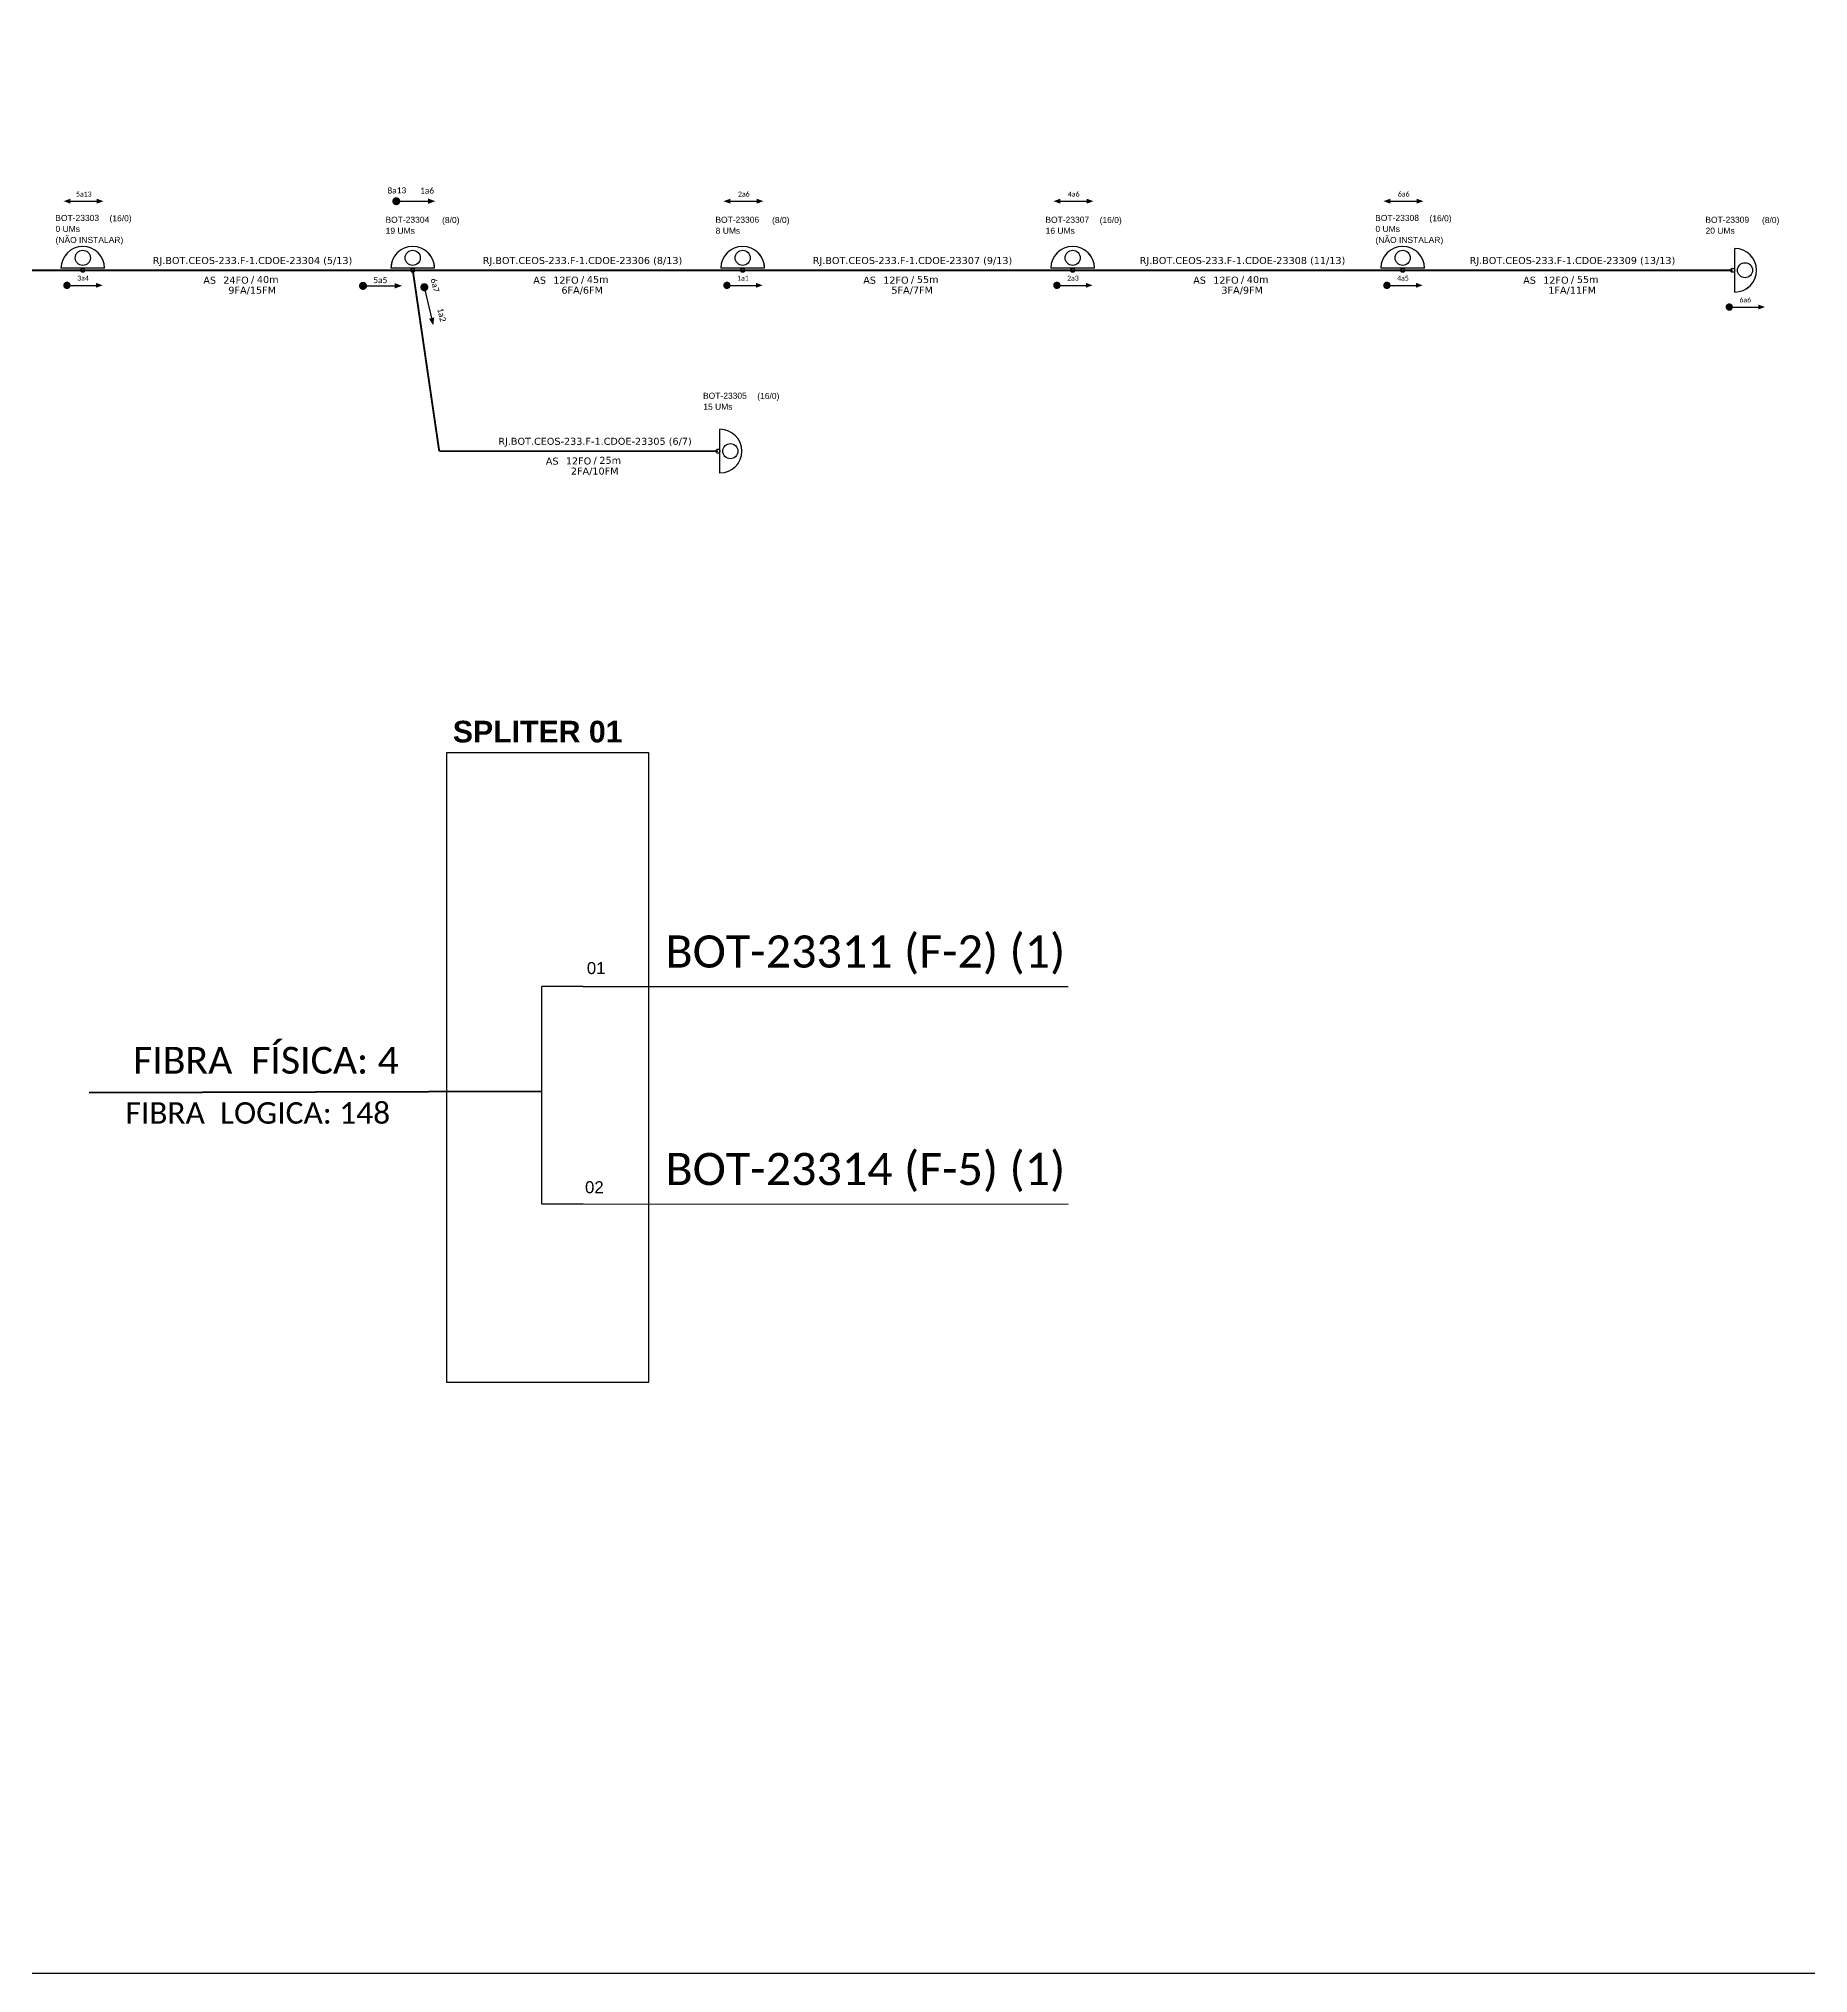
# Model space of a CAD drawing. Header units: metres. Extents: x -425 to 416, y -480 to 114.
# Drawn here: x -36.1 to 235.6, y -480 to -183 of the extents above; entities that cross this region are included whole.
import ezdxf
from ezdxf.enums import TextEntityAlignment as Align

# ---------------------------------------------------------------- set-up
doc = ezdxf.new("R2010")
doc.units = ezdxf.units.M
for name, color, linetype, lineweight in [("20.0-LEGENDA DOS CDO'S", 1, 'Continuous', 0), ('20.1-CDO_INTERIOR', 1, 'Continuous', 0), ('20.2-CDO_POSTE', 1, 'Continuous', 5), ('40.1-ETIQUETAS', 1, 'Continuous', 20)]:
    doc.layers.add(name, color=color, linetype=linetype, lineweight=lineweight)
doc.layers.add('CAP a instalar', color=1, linetype='Continuous')
doc.layers.add('SETA', color=7, linetype='Continuous')
doc.styles.add('ARIAL', font='arial.ttf')
doc.styles.add('siredit', font='verdana.ttf')
doc.styles.get("Standard").update_dxf_attribs({"font": 'arial.ttf'})
doc.linetypes.add('FENCELINE1', pattern='A,0.25,-0.1,[133,ltypeshp.shx,S=0.1,R=0,X=-0.1,Y=0],-0.1,1', length=1.45)

# ---------------------------------------------------------------- blocks, each defined once
blk = doc.blocks.new('CDOE-TEXTO PADRÃO')
at = {"layer": "20.0-LEGENDA DOS CDO'S", "color": 0, "style": 'ARIAL'}
for tag, p in [('CDO_N', (0.49, 7.39)), ('CORDOALHA', (0.5, 4.33)), ('SAP', (0.51, 1.67)), ('SPLITER_1', (0.59, -0.91)), ('SPLITER_2', (0.6, -3.55)), ('(XX-XX_F)S', (0.54, -8.29)), ('(XX-XX_L)S', (0.55, -10.83)), ('UMS', (0.55, -13.15))]:
    blk.add_attdef(tag, p, '', height=1.7, rotation=0.118, dxfattribs=at)
blk.add_attdef('FIBRAS_UTILIZADAS', text='', height=1.7, rotation=0.118, dxfattribs=at).set_placement((19.77, 7.43), align=Align.CENTER)
blk = doc.blocks.new('ETIQUETA_RS5F')
at = {"layer": '40.1-ETIQUETAS', "color": 0, "style": 'siredit'}
blk.add_text('/', height=1.5, dxfattribs=at).set_placement((1.55, -1.95), align=Align.MIDDLE_RIGHT)
for tag, p in [('ETIQUETA_R_PRIMARIA', (1.18, 4.1)), ('ETIQUETA_R_SECUNDARIA', (1.18, 2.1)), ('F_ATIVAS/F_MORTAS', (1.11, -4.24))]:
    blk.add_attdef(tag, text='', height=1.5, dxfattribs=at).set_placement(p, align=Align.MIDDLE_CENTER)
for tag, p in [('TIPO_CABO', (-6.62, -2.12)), ('CAP_CABO', (0.37, -2.09))]:
    blk.add_attdef(tag, text='', height=1.5, dxfattribs=at).set_placement(p, align=Align.MIDDLE_RIGHT)
blk.add_attdef('METROS', text='', height=1.5, dxfattribs=at).set_placement((2.11, -1.95), align=Align.MIDDLE_LEFT)
for tag, p in [('FUSÃO_1', (0.82, -8.39)), ('FUSÃO_2', (0.82, -10.6)), ('FUSÃO_3', (0.82, -12.93)), ('FUSÃO_4', (0.82, -15.14)), ('FUSÃO_5', (0.82, -17.16))]:
    blk.add_attdef(tag, text='', height=1.5, dxfattribs=at).set_placement(p, align=Align.CENTER)

msp = doc.modelspace()

# ---------------------------------------------------------------- linework, layer by layer
at = {"color": 7}
for p, q in [((224.34, -221.87), (224.34, -215.17)), ((24.71, -218.21), (18, -218.21)), ((75.38, -218.21), (68.67, -218.21)), ((126.04, -218.21), (119.34, -218.21)), ((68.53, -249.65), (68.53, -242.94))]:
    msp.add_line(p, q, dxfattribs=at)
at = {"color": 8}
for p, q in [((-25.96, -218.21), (-32.67, -218.21)), ((176.71, -218.21), (170.01, -218.21))]:
    msp.add_line(p, q, dxfattribs=at)
at = {"color": 7, "linetype": 'Continuous'}
for p, q in [((47.51, -328.48), (41.18, -328.48)), ((47.51, -361.87), (41.18, -361.87))]:
    msp.add_line(p, q, dxfattribs=at)
at = {"color": 10, "linetype": 'Continuous'}
for p, q in [((47.51, -328.46), (121.98, -328.48)), ((47.51, -361.85), (121.98, -361.87))]:
    msp.add_line(p, q, dxfattribs=at)
at = {"color": 1, "linetype": 'Continuous', "lineweight": 60}
msp.add_line((41.18, -344.59), (-28.32, -344.79), dxfattribs=at)
at = {"color": 7}
for points in [[(-424.68, -479.97), (416.32, -479.97), (416.32, 114.03), (-424.68, 114.03)], [(26.52, -389.2), (57.62, -389.2), (57.62, -292.62), (26.52, -292.62)]]:
    msp.add_lwpolyline(points, close=True, dxfattribs=at)
for points, const_width in [([(18.52, -207.92, 1), (19.13, -207.92, 1)], 0.616), ([(-32.02, -220.84, 1), (-31.46, -220.84, 1)], 0.564), ([(13.41, -220.92, 1), (14.03, -220.92, 1)], 0.616), ([(23.06, -220.82, 1), (23.2, -221.42, 1)], 0.616), ([(69.32, -220.84, 1), (69.88, -220.84, 1)], 0.564), ([(170.65, -220.84, 1), (171.22, -220.84, 1)], 0.564), ([(223.23, -224.17, 1), (223.79, -224.17, 1)], 0.564)]:
    msp.add_lwpolyline(points, format="xyb", close=True, dxfattribs=dict(const_width=const_width))
at = {"color": 7, "const_width": 0.564}
msp.add_lwpolyline([(119.99, -220.84, 1), (120.55, -220.84, 1)], format="xyb", close=True, dxfattribs=at)
at = {"color": 7, "linetype": 'Continuous'}
msp.add_lwpolyline([(41.18, -361.87), (41.18, -328.48)], dxfattribs=at)
at = {"color": 8}
for centre, radius in [((-29.31, -216.62), 1.16), ((173.36, -216.62), 1.16), ((-29.31, -218.52), 0.31), ((173.36, -218.52), 0.31)]:
    msp.add_circle(centre, radius, dxfattribs=at)
at = {"color": 7}
for centre, radius in [((21.35, -216.62), 1.16), ((72.02, -216.62), 1.16), ((122.69, -216.62), 1.16), ((21.36, -218.52), 0.31), ((72.02, -218.52), 0.31), ((224.03, -218.52), 0.31), ((225.93, -218.52), 1.16), ((68.22, -246.29), 0.31), ((70.12, -246.29), 1.16)]:
    msp.add_circle(centre, radius, dxfattribs=at)
at = {"color": 1}
msp.add_circle((122.69, -218.52), 0.31, dxfattribs=at)
at = {"color": 8}
for centre in [(-29.31, -218.21), (173.36, -218.21)]:
    msp.add_arc(centre, 3.35, 0, 180, dxfattribs=at)
at = {"color": 7}
for centre, start, end in [((21.35, -218.21), 0, 180), ((72.02, -218.21), 0, 180), ((122.69, -218.21), 0, 180), ((224.34, -218.52), 270, 90), ((68.53, -246.29), 270, 90)]:
    msp.add_arc(centre, 3.35, start, end, dxfattribs=at)
at = {"layer": '40.1-ETIQUETAS', "color": 7}
for centre, major_axis in [((21.35, -218.21), (-2.37, -2.37)), ((72.02, -218.21), (-2.37, -2.37)), ((122.69, -218.21), (-2.37, -2.37)), ((224.34, -218.52), (-2.37, 2.37)), ((68.53, -246.29), (-2.37, 2.37))]:
    msp.add_ellipse(centre, major_axis=major_axis, ratio=1, start_param=2.356194, end_param=5.497787, dxfattribs=at)
at = {"layer": 'CAP a instalar', "color": 7, "linetype": 'FENCELINE1', "ltscale": 7, "const_width": 0.288}
for points in [[(-29.31, -218.52), (-79.98, -218.52)], [(21.36, -218.52), (-29.31, -218.52)], [(25.42, -246.29), (21.36, -218.52)], [(72.02, -218.52), (21.36, -218.52)], [(122.69, -218.52), (72.02, -218.52)], [(173.36, -218.52), (122.69, -218.52)], [(224.03, -218.52), (173.36, -218.52)], [(25.42, -246.29), (68.22, -246.29)]]:
    msp.add_lwpolyline(points, dxfattribs=at)
at = {"layer": 'SETA'}
for points in [[(-31.62, -207.92), (-26.77, -207.92)], [(19.05, -207.92), (23.9, -207.92)], [(69.72, -207.92), (74.57, -207.92)], [(120.39, -207.92), (125.23, -207.92)], [(171.06, -207.92), (175.9, -207.92)], [(-31.74, -220.84), (-26.89, -220.84)], [(13.72, -220.92), (19.02, -220.92)], [(23.13, -221.12), (24.34, -226.28)], [(69.6, -220.84), (74.45, -220.84)], [(170.94, -220.84), (175.78, -220.84)], [(223.51, -224.17), (228.36, -224.17)]]:
    msp.add_lwpolyline(points, dxfattribs=at)
at = {"layer": 'SETA', "color": 7}
msp.add_lwpolyline([(120.27, -220.84), (125.11, -220.84)], dxfattribs=at)
at = {"layer": 'SETA'}
for points in [[(-31.23, -207.54), (-32.26, -207.92), (-31.23, -208.29)], [(-27.16, -207.54), (-26.13, -207.92), (-27.16, -208.29)], [(23.7, -207.5), (24.83, -207.92), (23.7, -208.33)], [(70.11, -207.54), (69.08, -207.92), (70.11, -208.29)], [(74.18, -207.54), (75.21, -207.92), (74.18, -208.29)], [(120.78, -207.54), (119.74, -207.92), (120.78, -208.29)], [(124.85, -207.54), (125.88, -207.92), (124.85, -208.29)], [(171.45, -207.54), (170.41, -207.92), (171.45, -208.29)], [(175.51, -207.54), (176.55, -207.92), (175.51, -208.29)], [(-27.28, -220.46), (-26.25, -220.83), (-27.28, -221.21)], [(18.59, -220.5), (19.72, -220.91), (18.59, -221.32)], [(74.06, -220.46), (75.09, -220.83), (74.06, -221.21)], [(175.39, -220.46), (176.43, -220.83), (175.39, -221.21)], [(227.97, -223.79), (229, -224.17), (227.97, -224.54)], [(24.65, -225.77), (24.51, -226.97), (23.85, -225.96)]]:
    msp.add_solid(points, dxfattribs=at)
at = {"layer": 'SETA', "color": 7}
msp.add_solid([(124.72, -220.46), (125.76, -220.83), (124.72, -221.21)], dxfattribs=at)

# ---------------------------------------------------------------- block references
at = {"layer": '20.1-CDO_INTERIOR', "color": 8}
ref = msp.add_blockref('CDOE-TEXTO PADRÃO', (-29.53, -217.2), dxfattribs=dict(at, xscale=0.5478926338466266, yscale=0.5478926338466266, zscale=0.5478926338466266, rotation=359.9999999917983))
ref.add_attrib('CDO_N', 'BOT-23303', (-33.53, -210.96), dxfattribs={"layer": "20.0-LEGENDA DOS CDO'S", "color": 0, "height": 0.931, "rotation": 0.118, "style": 'ARIAL'})
ref.add_attrib('CORDOALHA', '0 UMs', (-33.5, -212.64), dxfattribs={"layer": "20.0-LEGENDA DOS CDO'S", "color": 0, "height": 0.931, "rotation": 0.118, "style": 'ARIAL'})
ref.add_attrib('SAP', '(NÃO INSTALAR)', (-33.5, -214.34), dxfattribs={"layer": "20.0-LEGENDA DOS CDO'S", "color": 0, "height": 0.9313, "rotation": 0.118, "style": 'ARIAL'})
ref.add_attrib('FIBRAS_UTILIZADAS', '       (16/0)', dxfattribs={"layer": "20.0-LEGENDA DOS CDO'S", "color": 0, "height": 0.9313, "rotation": 0.118, "style": 'ARIAL'}).set_placement((-24.77, -211.01), align=Align.CENTER)
ref = msp.add_blockref('CDOE-TEXTO PADRÃO', (173.14, -217.2), dxfattribs=dict(at, xscale=0.5478926338466266, yscale=0.5478926338466266, zscale=0.5478926338466266, rotation=359.9999999917983))
ref.add_attrib('CDO_N', 'BOT-23308', (169.14, -210.96), dxfattribs={"layer": "20.0-LEGENDA DOS CDO'S", "color": 0, "height": 0.931, "rotation": 0.118, "style": 'ARIAL'})
ref.add_attrib('CORDOALHA', '0 UMs', (169.18, -212.64), dxfattribs={"layer": "20.0-LEGENDA DOS CDO'S", "color": 0, "height": 0.931, "rotation": 0.118, "style": 'ARIAL'})
ref.add_attrib('SAP', '(NÃO INSTALAR)', (169.18, -214.34), dxfattribs={"layer": "20.0-LEGENDA DOS CDO'S", "color": 0, "height": 0.9313, "rotation": 0.118, "style": 'ARIAL'})
ref.add_attrib('FIBRAS_UTILIZADAS', '       (16/0)', dxfattribs={"layer": "20.0-LEGENDA DOS CDO'S", "color": 0, "height": 0.9313, "rotation": 0.118, "style": 'ARIAL'}).set_placement((177.91, -211.01), align=Align.CENTER)
at = {"layer": '20.2-CDO_POSTE', "color": 7}
ref = msp.add_blockref('CDOE-TEXTO PADRÃO', (21.16, -217.48), dxfattribs=dict(at, xscale=0.5478926374533625, yscale=0.5478926374533625, zscale=0.5478926374533625, rotation=359.9999999917983))
ref.add_attrib('CDO_N', 'BOT-23304', (17.17, -211.24), dxfattribs={"layer": "20.0-LEGENDA DOS CDO'S", "color": 0, "height": 0.931, "rotation": 0.118, "style": 'ARIAL'})
ref.add_attrib('CORDOALHA', '19 UMs', (17.2, -212.92), dxfattribs={"layer": "20.0-LEGENDA DOS CDO'S", "color": 0, "height": 0.931, "rotation": 0.118, "style": 'ARIAL'})
ref.add_attrib('FIBRAS_UTILIZADAS', '       (8/0)', dxfattribs={"layer": "20.0-LEGENDA DOS CDO'S", "color": 0, "height": 0.9313, "rotation": 0.118, "style": 'ARIAL'}).set_placement((25.93, -211.28), align=Align.CENTER)
ref = msp.add_blockref('CDOE-TEXTO PADRÃO', (71.83, -217.48), dxfattribs=dict(at, xscale=0.5478926374533625, yscale=0.5478926374533625, zscale=0.5478926374533625, rotation=359.9999999917983))
ref.add_attrib('CDO_N', 'BOT-23306', (67.83, -211.24), dxfattribs={"layer": "20.0-LEGENDA DOS CDO'S", "color": 0, "height": 0.931, "rotation": 0.118, "style": 'ARIAL'})
ref.add_attrib('CORDOALHA', '8 UMs', (67.87, -212.92), dxfattribs={"layer": "20.0-LEGENDA DOS CDO'S", "color": 0, "height": 0.931, "rotation": 0.118, "style": 'ARIAL'})
ref.add_attrib('FIBRAS_UTILIZADAS', '       (8/0)', dxfattribs={"layer": "20.0-LEGENDA DOS CDO'S", "color": 0, "height": 0.9313, "rotation": 0.118, "style": 'ARIAL'}).set_placement((76.6, -211.28), align=Align.CENTER)
ref = msp.add_blockref('CDOE-TEXTO PADRÃO', (122.5, -217.48), dxfattribs=dict(at, xscale=0.5478926374533625, yscale=0.5478926374533625, zscale=0.5478926374533625, rotation=359.9999999917983))
ref.add_attrib('CDO_N', 'BOT-23307', (118.5, -211.24), dxfattribs={"layer": "20.0-LEGENDA DOS CDO'S", "color": 0, "height": 0.931, "rotation": 0.118, "style": 'ARIAL'})
ref.add_attrib('CORDOALHA', '16 UMs', (118.54, -212.92), dxfattribs={"layer": "20.0-LEGENDA DOS CDO'S", "color": 0, "height": 0.931, "rotation": 0.118, "style": 'ARIAL'})
ref.add_attrib('FIBRAS_UTILIZADAS', '       (16/0)', dxfattribs={"layer": "20.0-LEGENDA DOS CDO'S", "color": 0, "height": 0.9313, "rotation": 0.118, "style": 'ARIAL'}).set_placement((127.26, -211.28), align=Align.CENTER)
ref = msp.add_blockref('CDOE-TEXTO PADRÃO', (223.84, -217.48), dxfattribs=dict(at, xscale=0.5478926374533625, yscale=0.5478926374533625, zscale=0.5478926374533625, rotation=359.9999999917983))
ref.add_attrib('CDO_N', 'BOT-23309', (219.84, -211.24), dxfattribs={"layer": "20.0-LEGENDA DOS CDO'S", "color": 0, "height": 0.931, "rotation": 0.118, "style": 'ARIAL'})
ref.add_attrib('CORDOALHA', '20 UMs', (219.87, -212.92), dxfattribs={"layer": "20.0-LEGENDA DOS CDO'S", "color": 0, "height": 0.931, "rotation": 0.118, "style": 'ARIAL'})
ref.add_attrib('FIBRAS_UTILIZADAS', '       (8/0)', dxfattribs={"layer": "20.0-LEGENDA DOS CDO'S", "color": 0, "height": 0.9313, "rotation": 0.118, "style": 'ARIAL'}).set_placement((228.6, -211.28), align=Align.CENTER)
ref = msp.add_blockref('CDOE-TEXTO PADRÃO', (69.93, -244.5), dxfattribs=dict(at, xscale=0.5478926374533625, yscale=0.5478926374533625, zscale=0.5478926374533625, rotation=359.9999999917983))
ref.add_attrib('CDO_N', 'BOT-23305', (65.93, -238.26), dxfattribs={"layer": "20.0-LEGENDA DOS CDO'S", "color": 0, "height": 0.931, "rotation": 0.118, "style": 'ARIAL'})
ref.add_attrib('CORDOALHA', '15 UMs', (65.97, -239.94), dxfattribs={"layer": "20.0-LEGENDA DOS CDO'S", "color": 0, "height": 0.931, "rotation": 0.118, "style": 'ARIAL'})
ref.add_attrib('FIBRAS_UTILIZADAS', '       (16/0)', dxfattribs={"layer": "20.0-LEGENDA DOS CDO'S", "color": 0, "height": 0.9313, "rotation": 0.118, "style": 'ARIAL'}).set_placement((74.69, -238.3), align=Align.CENTER)
at = {"layer": '40.1-ETIQUETAS', "color": 7}
ref = msp.add_blockref('ETIQUETA_RS5F', (-4.1, -218.53), dxfattribs=dict(at, xscale=0.7190564998036129, yscale=0.7190564998036129, zscale=0.7190564998036129))
ref.add_attrib('ETIQUETA_R_SECUNDARIA', 'RJ.BOT.CEOS-233.F-1.CDOE-23304 (5/13)', dxfattribs={"color": 0, "height": 1.0786, "style": 'siredit'}).set_placement((-3.25, -217.02), align=Align.MIDDLE_CENTER)
ref.add_attrib('TIPO_CABO', 'AS', dxfattribs={"color": 0, "height": 1.079, "style": 'siredit'}).set_placement((-8.85, -220.05), align=Align.MIDDLE_RIGHT)
ref.add_attrib('CAP_CABO', '24FO', dxfattribs={"color": 0, "height": 1.079, "style": 'siredit'}).set_placement((-3.83, -220.04), align=Align.MIDDLE_RIGHT)
ref.add_attrib('METROS', '40m', dxfattribs={"color": 0, "height": 1.079, "style": 'siredit'}).set_placement((-2.58, -219.94), align=Align.MIDDLE_LEFT)
ref.add_attrib('F_ATIVAS/F_MORTAS', '9FA/15FM', dxfattribs={"color": 0, "height": 1.079, "style": 'siredit'}).set_placement((-3.3, -221.58), align=Align.MIDDLE_CENTER)
ref = msp.add_blockref('ETIQUETA_RS5F', (46.57, -218.53), dxfattribs=dict(at, xscale=0.7190564998036129, yscale=0.7190564998036129, zscale=0.7190564998036129))
ref.add_attrib('ETIQUETA_R_SECUNDARIA', 'RJ.BOT.CEOS-233.F-1.CDOE-23306 (8/13)', dxfattribs={"color": 0, "height": 1.0786, "style": 'siredit'}).set_placement((47.42, -217.02), align=Align.MIDDLE_CENTER)
ref.add_attrib('TIPO_CABO', 'AS', dxfattribs={"color": 0, "height": 1.079, "style": 'siredit'}).set_placement((41.81, -220.05), align=Align.MIDDLE_RIGHT)
ref.add_attrib('CAP_CABO', '12FO', dxfattribs={"color": 0, "height": 1.079, "style": 'siredit'}).set_placement((46.83, -220.04), align=Align.MIDDLE_RIGHT)
ref.add_attrib('METROS', '45m', dxfattribs={"color": 0, "height": 1.079, "style": 'siredit'}).set_placement((48.09, -219.94), align=Align.MIDDLE_LEFT)
ref.add_attrib('F_ATIVAS/F_MORTAS', '6FA/6FM', dxfattribs={"color": 0, "height": 1.079, "style": 'siredit'}).set_placement((47.37, -221.58), align=Align.MIDDLE_CENTER)
ref = msp.add_blockref('ETIQUETA_RS5F', (97.24, -218.53), dxfattribs=dict(at, xscale=0.7190564998036129, yscale=0.7190564998036129, zscale=0.7190564998036129))
ref.add_attrib('ETIQUETA_R_SECUNDARIA', 'RJ.BOT.CEOS-233.F-1.CDOE-23307 (9/13)', dxfattribs={"color": 0, "height": 1.0786, "style": 'siredit'}).set_placement((98.09, -217.02), align=Align.MIDDLE_CENTER)
ref.add_attrib('TIPO_CABO', 'AS', dxfattribs={"color": 0, "height": 1.079, "style": 'siredit'}).set_placement((92.48, -220.05), align=Align.MIDDLE_RIGHT)
ref.add_attrib('CAP_CABO', '12FO', dxfattribs={"color": 0, "height": 1.079, "style": 'siredit'}).set_placement((97.5, -220.04), align=Align.MIDDLE_RIGHT)
ref.add_attrib('METROS', '55m', dxfattribs={"color": 0, "height": 1.079, "style": 'siredit'}).set_placement((98.76, -219.94), align=Align.MIDDLE_LEFT)
ref.add_attrib('F_ATIVAS/F_MORTAS', '5FA/7FM', dxfattribs={"color": 0, "height": 1.079, "style": 'siredit'}).set_placement((98.04, -221.58), align=Align.MIDDLE_CENTER)
ref = msp.add_blockref('ETIQUETA_RS5F', (147.91, -218.53), dxfattribs=dict(at, xscale=0.7190564998036129, yscale=0.7190564998036129, zscale=0.7190564998036129))
ref.add_attrib('ETIQUETA_R_SECUNDARIA', 'RJ.BOT.CEOS-233.F-1.CDOE-23308 (11/13)', dxfattribs={"color": 0, "height": 1.0786, "style": 'siredit'}).set_placement((148.76, -217.02), align=Align.MIDDLE_CENTER)
ref.add_attrib('TIPO_CABO', 'AS', dxfattribs={"color": 0, "height": 1.079, "style": 'siredit'}).set_placement((143.15, -220.05), align=Align.MIDDLE_RIGHT)
ref.add_attrib('CAP_CABO', '12FO', dxfattribs={"color": 0, "height": 1.079, "style": 'siredit'}).set_placement((148.17, -220.04), align=Align.MIDDLE_RIGHT)
ref.add_attrib('METROS', '40m', dxfattribs={"color": 0, "height": 1.079, "style": 'siredit'}).set_placement((149.43, -219.94), align=Align.MIDDLE_LEFT)
ref.add_attrib('F_ATIVAS/F_MORTAS', '3FA/9FM', dxfattribs={"color": 0, "height": 1.079, "style": 'siredit'}).set_placement((148.71, -221.58), align=Align.MIDDLE_CENTER)
ref = msp.add_blockref('ETIQUETA_RS5F', (198.58, -218.53), dxfattribs=dict(at, xscale=0.7190564998036129, yscale=0.7190564998036129, zscale=0.7190564998036129))
ref.add_attrib('ETIQUETA_R_SECUNDARIA', 'RJ.BOT.CEOS-233.F-1.CDOE-23309 (13/13)', dxfattribs={"color": 0, "height": 1.0786, "style": 'siredit'}).set_placement((199.43, -217.02), align=Align.MIDDLE_CENTER)
ref.add_attrib('TIPO_CABO', 'AS', dxfattribs={"color": 0, "height": 1.079, "style": 'siredit'}).set_placement((193.82, -220.05), align=Align.MIDDLE_RIGHT)
ref.add_attrib('CAP_CABO', '12FO', dxfattribs={"color": 0, "height": 1.079, "style": 'siredit'}).set_placement((198.84, -220.04), align=Align.MIDDLE_RIGHT)
ref.add_attrib('METROS', '55m', dxfattribs={"color": 0, "height": 1.079, "style": 'siredit'}).set_placement((200.1, -219.94), align=Align.MIDDLE_LEFT)
ref.add_attrib('F_ATIVAS/F_MORTAS', '1FA/11FM', dxfattribs={"color": 0, "height": 1.079, "style": 'siredit'}).set_placement((199.38, -221.58), align=Align.MIDDLE_CENTER)
ref = msp.add_blockref('ETIQUETA_RS5F', (48.49, -246.29), dxfattribs=dict(at, xscale=0.7190564998036129, yscale=0.7190564998036129, zscale=0.7190564998036129))
ref.add_attrib('ETIQUETA_R_SECUNDARIA', 'RJ.BOT.CEOS-233.F-1.CDOE-23305 (6/7)', dxfattribs={"color": 0, "height": 1.0786, "style": 'siredit'}).set_placement((49.34, -244.78), align=Align.MIDDLE_CENTER)
ref.add_attrib('TIPO_CABO', 'AS', dxfattribs={"color": 0, "height": 1.079, "style": 'siredit'}).set_placement((43.74, -247.82), align=Align.MIDDLE_RIGHT)
ref.add_attrib('CAP_CABO', '12FO', dxfattribs={"color": 0, "height": 1.079, "style": 'siredit'}).set_placement((48.76, -247.8), align=Align.MIDDLE_RIGHT)
ref.add_attrib('METROS', '25m', dxfattribs={"color": 0, "height": 1.079, "style": 'siredit'}).set_placement((50.01, -247.7), align=Align.MIDDLE_LEFT)
ref.add_attrib('F_ATIVAS/F_MORTAS', '2FA/10FM', dxfattribs={"color": 0, "height": 1.079, "style": 'siredit'}).set_placement((49.29, -249.35), align=Align.MIDDLE_CENTER)

# ---------------------------------------------------------------- texts
at = {"attachment_point": 5}
for s, insert, char_height, width, rotation in [('\\C7;\\fCalibri|b0|i0|c0|p34;5a13', (-29.15, -206.83), 0.7666, 14.2941, 360), ('\\C7;\\fCalibri|b0|i0|c0|p34;8a13', (18.91, -206.27), 0.9247, 15.6331, 0.8242), ('\\C7;\\fCalibri|b0|i0|c0|p34;1a6', (23.56, -206.3), 0.9247, 15.6331, 0.0959), ('\\C7;\\fCalibri|b0|i0|c0|p34;2a6', (72.19, -206.83), 0.7666, 14.2941, 360), ('\\C7;\\fCalibri|b0|i0|c0|p34;4a6', (122.85, -206.83), 0.7666, 14.2941, 360), ('\\C7;\\fCalibri|b0|i0|c0|p34;6a6', (173.52, -206.83), 0.7666, 14.2941, 360), ('\\C7;\\fCalibri|b0|i0|c0|p34;3a4', (-29.27, -219.74), 0.7666, 14.2941, 360), ('\\C7;\\fCalibri|b0|i0|c0|p34;1a1', (72.06, -219.74), 0.7666, 14.2941, 360), ('\\C7;\\fCalibri|b0|i0|c0|p34;4a5', (173.4, -219.74), 0.7666, 14.2941, 360), ('\\C7;\\fCalibri|b0|i0|c0|p34;6a7', (24.77, -220.83), 0.9247, 15.6331, 283.9071), ('\\C7;\\fCalibri|b0|i0|c0|p34;6a6', (225.97, -223.08), 0.7666, 14.2941, 360), ('\\C7;\\fCalibri|b0|i0|c0|p34;1a2', (25.79, -225.37), 0.9247, 15.6331, 283.1788)]:
    msp.add_mtext(s, dxfattribs=dict(at, insert=insert, char_height=char_height, width=width, rotation=rotation))
for s, insert, char_height, width in [('\\C7;\\fCalibri|b0|i0|c0|p34;5a5', (16.37, -220.04), 0.9247, 15.6331), ('{\\fArial|b1|i0|c0|p34;\\C10;SPLITER 01}', (40.54, -289.37), 3.3233, 32.3482), ('{\\fCalibri|b0|i0|c0|p34;\\C7;BOT-23311 (F-2) (1)}', (90.85, -323.64), 4.9377, 145.1434), ('\\C7;\\fArial|b0|i0;\\H0.578704x;01 ', (49.52, -325.66), 3.1955, 6.2208), ('\\C7;\\fCalibri|b0|i0|c0|p34;FIBRA  FÍSICA: 4', (-1.19, -339.83), 4.1147, 62.208), ('\\C7;\\fCalibri|b0|i0|c0|p34;FIBRA  LOGICA: 148', (-2.44, -347.91), 3.2919, 62.208), ('\\C1;\\fCalibri|b0|i0|c0|p34;BOT-23314 (F-5) (1)', (90.85, -357.03), 4.9377, 145.1434), ('\\C7;\\fArial|b0|i0;\\H0.578704x;02 ', (49.24, -359.31), 3.1955, 6.7648)]:
    msp.add_mtext(s, dxfattribs=dict(at, insert=insert, char_height=char_height, width=width))
at = {"color": 7, "insert": (122.73, -219.74), "char_height": 0.7666, "width": 14.2941, "attachment_point": 5, "rotation": 360}
msp.add_mtext('\\C7;\\fCalibri|b0|i0|c0|p34;2a3', dxfattribs=at)

doc.saveas('drawing.dxf')
